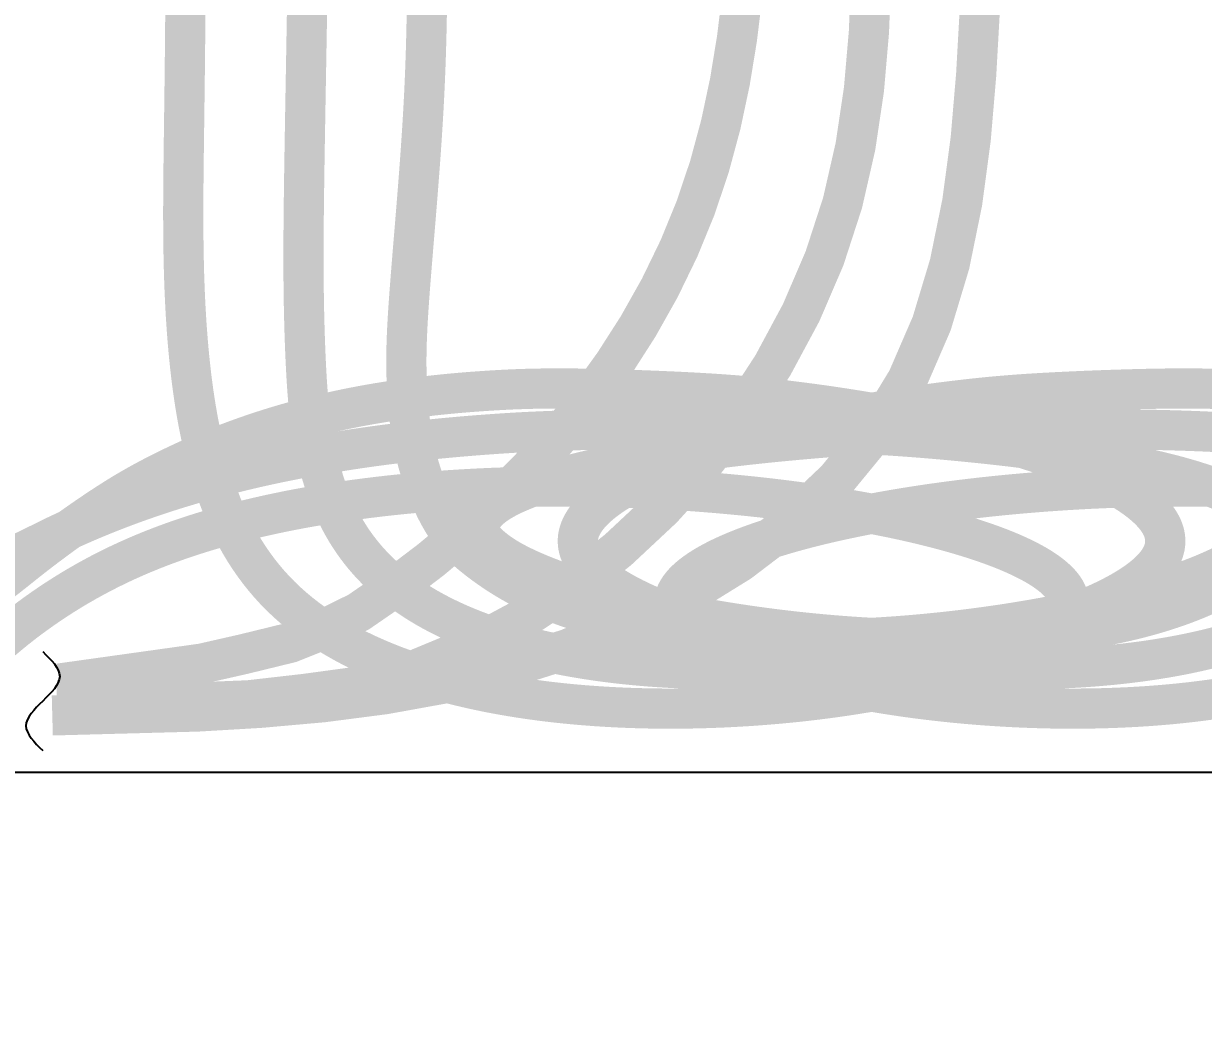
# Model space of a CAD drawing. Header units: feet. Extents: x -689 to 1837, y -511 to 1546.
# Drawn here: x 721.2 to 779.9, y 1277.4 to 1326.8 of the extents above; entities that cross this region are included whole.
import ezdxf
from ezdxf import colors
from ezdxf.entities.mleader import LeaderData, LeaderLine
from ezdxf.math import Vec2, Vec3

# ---------------------------------------------------------------- set-up
doc = ezdxf.new("R2010")
doc.units = ezdxf.units.FT
doc.header["$MEASUREMENT"] = 0
for name, color, linetype in [('CABLE', 2, 'Continuous'), ('EQUIPMENT', 6, 'Continuous'), ('TEXT', 1, 'Continuous')]:
    doc.layers.add(name, color=color, linetype=linetype)
doc.styles.add('NEI-A', font='arial.ttf')

msp = doc.modelspace()

# ---------------------------------------------------------------- linework, layer by layer
at = {"layer": 'CABLE', "const_width": 2}
for points in [[(768.95239, 1330.68142), (768.81334, 1327.49226), (768.63359, 1324.27866), (768.36114, 1321.07424), (767.93937, 1317.91627), (767.31169, 1314.84198), (766.42148, 1311.88863), (765.21216, 1309.09347), (763.62933, 1306.49315), (761.67292, 1304.1098), (759.39906, 1301.95055), (756.86646, 1300.02183), (754.13384, 1298.33007), (751.25991, 1296.88168), (748.30324, 1295.68299), (745.30505, 1294.72837), (742.27375, 1293.98951), (739.21405, 1293.4356), (736.13071, 1293.03581), (733.02844, 1292.75931), (729.91198, 1292.57529), (722.67123, 1292.38073)], [(763.41114, 1329.29518), (763.29827, 1326.40904), (763.05085, 1323.54241), (762.62764, 1320.70286), (761.98739, 1317.89798), (761.09061, 1315.13582), (759.92916, 1312.4327), (758.52173, 1309.81208), (756.88787, 1307.29761), (755.04717, 1304.91296), (753.01917, 1302.6818), (750.82346, 1300.6278), (748.47959, 1298.77463), (746.00712, 1297.14594), (743.42564, 1295.76542), (740.75469, 1294.65671), (738.0123, 1293.82922), (735.22365, 1293.44984), (732.43844, 1293.13227), (729.63454, 1293.02019), (722.88648, 1293.15095)], [(735.35131, 1327.88548), (735.33258, 1326.75349), (735.31438, 1325.69841), (735.29711, 1324.71965), (735.28109, 1323.81506), (735.26632, 1322.97633), (735.25269, 1322.19361), (735.2401, 1321.45704), (735.22846, 1320.75676), (735.21767, 1320.08292), (735.20763, 1319.42566), (735.19823, 1318.77513), (735.18947, 1318.12315), (735.18167, 1317.46822), (735.17525, 1316.81055), (735.17064, 1316.15031), (735.16823, 1315.4877), (735.16846, 1314.82291), (735.17173, 1314.15612), (735.17847, 1313.48752), (735.18901, 1312.81824), (735.20333, 1312.15305), (735.22133, 1311.49771), (735.24292, 1310.85792), (735.268, 1310.23941), (735.29647, 1309.64791), (735.32823, 1309.08914), (735.36319, 1308.56882), (735.40129, 1308.09088), (735.44273, 1307.65195), (735.48773, 1307.24686), (735.53652, 1306.87046), (735.58934, 1306.51758), (735.64642, 1306.18304), (735.70798, 1305.86168), (735.77427, 1305.54835), (735.8455, 1305.23874), (735.92187, 1304.93213), (736.00354, 1304.62866), (736.09069, 1304.32848), (736.18351, 1304.03173), (736.28216, 1303.73856), (736.38682, 1303.44912), (736.49768, 1303.16354), (736.6149, 1302.88198), (736.73865, 1302.60458), (736.86908, 1302.33146), (737.00635, 1302.06276), (737.15063, 1301.79863), (737.30207, 1301.53919), (737.46083, 1301.28458), (737.62707, 1301.03493), (737.80091, 1300.79037), (737.98237, 1300.55094), (738.1714, 1300.31666), (738.36798, 1300.08755), (738.57207, 1299.86365), (738.78365, 1299.64497), (739.00269, 1299.43154), (739.22915, 1299.22339), (739.46298, 1299.02052), (739.70407, 1298.82292), (739.95225, 1298.63053), (740.2074, 1298.44331), (740.46936, 1298.26123), (740.73799, 1298.08423), (741.01313, 1297.91228), (741.29466, 1297.74534), (741.58242, 1297.58335), (741.87626, 1297.42629), (742.17603, 1297.27409), (742.4816, 1297.12673), (742.79282, 1296.98416), (743.10952, 1296.84633), (743.43158, 1296.71321), (743.75884, 1296.58474), (744.09116, 1296.46089), (744.42838, 1296.34161), (744.77037, 1296.22685), (745.11697, 1296.11659), (745.46804, 1296.01076), (745.82343, 1295.90933), (746.18299, 1295.81226), (746.54658, 1295.7195), (746.91405, 1295.631), (747.28525, 1295.54674), (747.66004, 1295.46665), (748.03826, 1295.3907), (748.41978, 1295.31885), (748.80444, 1295.25105), (749.19211, 1295.18726), (749.58262, 1295.12743), (749.97583, 1295.07152), (750.3716, 1295.0195), (750.76979, 1294.9713), (751.17023, 1294.9269), (751.57279, 1294.88625), (751.97732, 1294.84931), (752.38367, 1294.81602), (752.7917, 1294.78636), (753.20126, 1294.76027), (753.61219, 1294.73771), (754.02436, 1294.71864), (754.43762, 1294.70301), (754.85182, 1294.69079), (755.26681, 1294.68193), (755.68244, 1294.67638), (756.09858, 1294.6741), (756.51507, 1294.67505), (756.93176, 1294.67919), (757.34851, 1294.68647), (757.76517, 1294.69685), (758.1816, 1294.71028), (758.59764, 1294.72673), (759.01316, 1294.74615), (759.428, 1294.76849), (759.84201, 1294.79371), (760.25505, 1294.82177), (760.66698, 1294.85263), (761.07764, 1294.88624), (761.48689, 1294.92255), (761.89458, 1294.96154), (762.30057, 1295.00315), (762.7047, 1295.04733), (763.10683, 1295.09405), (763.50682, 1295.14326), (763.90451, 1295.19493), (764.29977, 1295.24899), (764.69243, 1295.30542), (765.08236, 1295.36417), (765.46941, 1295.4252), (765.85344, 1295.48846), (766.23428, 1295.5539), (766.61181, 1295.6215), (766.98586, 1295.69119), (767.3563, 1295.76294), (767.72297, 1295.83671), (768.08574, 1295.91246), (768.44445, 1295.99013), (768.79895, 1296.06969), (769.1491, 1296.15109), (769.49476, 1296.23428), (769.83577, 1296.31924), (770.17198, 1296.40591), (770.50326, 1296.49424), (770.82945, 1296.58421), (771.15041, 1296.67575), (771.46599, 1296.76884), (771.77604, 1296.86342), (772.08042, 1296.95945), (772.37898, 1297.0569), (772.67157, 1297.15571), (772.95804, 1297.25584), (773.23825, 1297.35725), (773.51206, 1297.4599), (773.7793, 1297.56374), (774.03985, 1297.66873), (774.29354, 1297.77482), (774.54024, 1297.88198), (774.7798, 1297.99016), (775.01206, 1298.09931), (775.23689, 1298.2094), (775.45413, 1298.32038), (775.66364, 1298.4322), (775.86527, 1298.54483), (776.05887, 1298.65821), (776.2443, 1298.77232), (776.42142, 1298.88709), (776.59006, 1299.0025), (776.75009, 1299.11849), (776.90137, 1299.23502), (777.04373, 1299.35205), (777.17705, 1299.46954), (777.30119, 1299.58745), (777.41606, 1299.70573), (777.52152, 1299.82435), (777.61748, 1299.94325), (777.7038, 1300.06241), (777.78039, 1300.18178), (777.84712, 1300.30132), (777.90391, 1300.42099), (777.95079, 1300.54076), (777.9878, 1300.66061), (778.01501, 1300.7805), (778.03246, 1300.9004), (778.04021, 1301.02029), (778.03832, 1301.14013), (778.02683, 1301.25991), (778.00581, 1301.37959), (777.97536, 1301.49914), (777.93558, 1301.61855), (777.88659, 1301.73778), (777.82849, 1301.85682), (777.76139, 1301.97563), (777.6854, 1302.0942), (777.60062, 1302.2125), (777.50716, 1302.3305), (777.40514, 1302.44819), (777.29465, 1302.56552), (777.17581, 1302.68249), (777.04872, 1302.79907), (776.91349, 1302.91523), (776.77023, 1303.03094), (776.61904, 1303.14619), (776.46005, 1303.26095), (776.29334, 1303.37519), (776.11903, 1303.48889), (775.93723, 1303.60202), (775.74805, 1303.71457), (775.55158, 1303.8265), (775.34795, 1303.93779), (775.13726, 1304.04842), (774.91961, 1304.15836), (774.69512, 1304.26759), (774.46388, 1304.37608), (774.22602, 1304.48381), (773.98164, 1304.59076), (773.73083, 1304.69689), (773.47373, 1304.80219), (773.21042, 1304.90663), (772.94102, 1305.01019), (772.66563, 1305.11283), (772.38437, 1305.21455), (772.09734, 1305.3153), (771.80465, 1305.41507), (771.5064, 1305.51384), (771.20271, 1305.61158), (770.89368, 1305.70825), (770.57942, 1305.80385), (770.26004, 1305.89835), (769.93564, 1305.99171), (769.60634, 1306.08392), (769.27223, 1306.17495), (768.93344, 1306.26478), (768.59006, 1306.35338), (768.2422, 1306.44073), (767.88998, 1306.52681), (767.5335, 1306.61158), (767.17286, 1306.69502), (766.80818, 1306.77712), (766.43956, 1306.85784), (766.06711, 1306.93716), (765.69093, 1307.01506), (765.31115, 1307.09151), (764.92785, 1307.16648), (764.54116, 1307.23996), (764.15118, 1307.31192), (763.75801, 1307.38233), (763.36177, 1307.45117), (762.96256, 1307.51841), (762.56049, 1307.58403), (762.15567, 1307.64801), (761.7482, 1307.71032), (761.3382, 1307.77094), (760.92576, 1307.82983), (760.51101, 1307.88699), (760.09404, 1307.94237), (759.67496, 1307.99597), (759.25389, 1308.04775), (758.83093, 1308.09769), (758.40504, 1308.14578), (757.97061, 1308.19209), (757.52091, 1308.2367), (757.04918, 1308.2797), (756.54866, 1308.32118), (756.01262, 1308.36121), (755.4343, 1308.39989), (754.80695, 1308.43729), (754.12726, 1308.4734), (753.40573, 1308.50777), (752.65626, 1308.53985), (751.89278, 1308.5691), (751.12921, 1308.59496), (750.37947, 1308.61688), (749.65749, 1308.63432), (748.97719, 1308.64672), (748.34904, 1308.65368), (747.76975, 1308.65543), (747.23257, 1308.65233), (746.73077, 1308.64474), (746.2576, 1308.63303), (745.80632, 1308.61757), (745.37019, 1308.59872), (744.94247, 1308.57686), (744.51755, 1308.55229), (744.0944, 1308.52503), (743.67314, 1308.49508), (743.25386, 1308.46241), (742.83667, 1308.42698), (742.42169, 1308.38878), (742.00902, 1308.34779), (741.59877, 1308.30397), (741.19105, 1308.25731), (740.78594, 1308.20778), (740.38354, 1308.15536), (739.98394, 1308.10005), (739.58724, 1308.04181), (739.19352, 1307.98064), (738.80289, 1307.9165), (738.41542, 1307.84939), (738.0312, 1307.77929), (737.65024, 1307.70622), (737.27255, 1307.63018), (736.89811, 1307.55119), (736.52694, 1307.46929), (736.15903, 1307.38447), (735.79438, 1307.29675), (735.43299, 1307.20616), (735.07485, 1307.11272), (734.71994, 1307.01644), (734.36822, 1306.91736), (734.01966, 1306.81552), (733.67422, 1306.71093), (733.33187, 1306.60363), (732.99258, 1306.49365), (732.65631, 1306.38103), (732.32303, 1306.26578), (731.9927, 1306.14794), (731.66529, 1306.02754), (731.34077, 1305.9046), (731.0191, 1305.77917), (730.70024, 1305.65127), (730.38418, 1305.52092), (730.07086, 1305.38816), (729.76025, 1305.25302), (729.45233, 1305.11553), (729.14705, 1304.97571), (728.84439, 1304.83361), (728.54431, 1304.68924), (728.24677, 1304.54264), (727.95175, 1304.39383), (727.6592, 1304.24285), (727.36844, 1304.08924), (727.07621, 1303.93056), (726.77857, 1303.76388), (726.4716, 1303.58628), (726.15137, 1303.39483), (725.81397, 1303.18661), (725.45546, 1302.95869), (725.07192, 1302.70814), (724.66082, 1302.43295), (724.22521, 1302.13468), (723.7695, 1301.81582), (723.29814, 1301.47885), (722.81555, 1301.12625), (722.32617, 1300.7605), (721.83443, 1300.38409), (721.34477, 1299.99949), (720.85759, 1299.6088), (720.35725, 1299.21263), (719.82409, 1298.81118)], [(729.29534, 1328.00502), (729.29216, 1327.59055), (729.28881, 1327.17622), (729.2853, 1326.76204), (729.28161, 1326.348), (729.27774, 1325.93414), (729.27368, 1325.52044), (729.26942, 1325.10692), (729.26495, 1324.69359), (729.26027, 1324.28045), (729.25538, 1323.86752), (729.25029, 1323.45478), (729.24506, 1323.04223), (729.2397, 1322.62986), (729.23426, 1322.21766), (729.22877, 1321.80563), (729.22327, 1321.39375), (729.21779, 1320.98203), (729.21238, 1320.57044), (729.20715, 1320.15895), (729.20223, 1319.74751), (729.19775, 1319.33609), (729.19383, 1318.92463), (729.19061, 1318.5131), (729.18822, 1318.10145), (729.18677, 1317.68964), (729.18641, 1317.27762), (729.18726, 1316.86535), (729.18948, 1316.45278), (729.19319, 1316.03987), (729.19855, 1315.62655), (729.20569, 1315.21279), (729.21475, 1314.79854), (729.22587, 1314.38374), (729.2392, 1313.96837), (729.25488, 1313.55237), (729.27306, 1313.13572), (729.29389, 1312.7184), (729.31752, 1312.30037), (729.3441, 1311.88161), (729.37377, 1311.46208), (729.40668, 1311.04175), (729.443, 1310.62064), (729.48297, 1310.19891), (729.52682, 1309.77676), (729.57481, 1309.35439), (729.62718, 1308.932), (729.68419, 1308.50979), (729.74607, 1308.08797), (729.81309, 1307.66674), (729.8855, 1307.24632), (729.96359, 1306.82704), (730.0477, 1306.40927), (730.13813, 1305.99336), (730.23519, 1305.57966), (730.33921, 1305.16853), (730.4505, 1304.76034), (730.56937, 1304.35543), (730.69614, 1303.95416), (730.83113, 1303.5569), (730.97464, 1303.164), (731.12701, 1302.77582), (731.28854, 1302.39273), (731.45955, 1302.01508), (731.64035, 1301.64323), (731.83127, 1301.27755), (732.0326, 1300.91837), (732.24454, 1300.56597), (732.46728, 1300.22063), (732.70101, 1299.88261), (732.94591, 1299.55217), (733.20217, 1299.22957), (733.46997, 1298.91509), (733.7495, 1298.60898), (734.04088, 1298.31146), (734.34394, 1298.02254), (734.65846, 1297.7422), (734.98421, 1297.47039), (735.32096, 1297.20707), (735.66849, 1296.95222), (736.02656, 1296.70579), (736.39495, 1296.46775), (736.77341, 1296.23805), (737.16165, 1296.01662), (737.55936, 1295.80334), (737.96623, 1295.59814), (738.38195, 1295.4009), (738.80621, 1295.21155), (739.23869, 1295.02997), (739.67909, 1294.85609), (740.12711, 1294.68979), (740.58242, 1294.53099), (741.04472, 1294.37959), (741.5137, 1294.2355), (741.98905, 1294.09861), (742.47045, 1293.96884), (742.95761, 1293.8461), (743.45021, 1293.73027), (743.94793, 1293.62128), (744.45047, 1293.51902), (744.95753, 1293.42339), (745.46878, 1293.33431), (745.98392, 1293.25168), (746.50264, 1293.17541), (747.02463, 1293.10539), (747.54958, 1293.04153), (748.07718, 1292.98374), (748.60711, 1292.93192), (749.13908, 1292.88597), (749.67277, 1292.84581), (750.20786, 1292.81134), (750.74406, 1292.78245), (751.28104, 1292.75906), (751.81851, 1292.74107), (752.35614, 1292.72839), (752.89363, 1292.72091), (753.43068, 1292.71855), (753.96696, 1292.72121), (754.50217, 1292.72879), (755.036, 1292.7412), (755.56815, 1292.75835), (756.09829, 1292.78013), (756.62612, 1292.80645), (757.15133, 1292.83723), (757.67361, 1292.87235), (758.19265, 1292.91173), (758.70814, 1292.95527), (759.21977, 1293.00288), (759.72723, 1293.05446), (760.23021, 1293.10992), (760.7284, 1293.16915), (761.22149, 1293.23207), (761.70918, 1293.29858), (762.19114, 1293.36859), (762.66707, 1293.442), (763.13666, 1293.51871), (763.5996, 1293.59862), (764.05558, 1293.68166), (764.50429, 1293.76771), (764.94543, 1293.85668), (765.37867, 1293.94848), (765.80371, 1294.04301), (766.22025, 1294.14018), (766.62796, 1294.2399), (767.02654, 1294.34206), (767.41569, 1294.44657), (767.79508, 1294.55333), (768.16442, 1294.66226), (768.52339, 1294.77326), (768.87167, 1294.88622), (769.20897, 1295.00106), (769.53497, 1295.11768), (769.84936, 1295.23598), (770.15183, 1295.35587), (770.44207, 1295.47726), (770.71977, 1295.60004), (770.98462, 1295.72413), (771.23632, 1295.84943), (771.47454, 1295.97584), (771.69898, 1296.10326), (771.90934, 1296.23161), (772.1053, 1296.36079), (772.28656, 1296.4907), (772.45292, 1296.62125), (772.60416, 1296.75237), (772.74008, 1296.88395), (772.86048, 1297.01593), (772.96516, 1297.1482), (773.05391, 1297.28068), (773.12654, 1297.4133), (773.18289, 1297.54595), (773.22305, 1297.6786), (773.24719, 1297.81116), (773.25545, 1297.9436), (773.24797, 1298.07585), (773.22492, 1298.20785), (773.18644, 1298.33955), (773.13268, 1298.47089), (773.0638, 1298.60181), (772.98001, 1298.73227), (772.88155, 1298.8622), (772.76863, 1298.99157), (772.64147, 1299.12031), (772.5003, 1299.24839), (772.34534, 1299.37573), (772.17682, 1299.50231), (771.99495, 1299.62805), (771.79997, 1299.75292), (771.59209, 1299.87686), (771.37153, 1299.99982), (771.13853, 1300.12175), (770.89331, 1300.2426), (770.63608, 1300.36231), (770.36707, 1300.48084), (770.08651, 1300.59813), (769.79462, 1300.71414), (769.49161, 1300.82881), (769.17772, 1300.94209), (768.85317, 1301.05393), (768.51818, 1301.16428), (768.17298, 1301.27308), (767.81778, 1301.3803), (767.45281, 1301.48586), (767.0783, 1301.58974), (766.69446, 1301.69186), (766.30153, 1301.79219), (765.89972, 1301.89066), (765.48925, 1301.98724), (765.07036, 1302.08186), (764.64326, 1302.17448), (764.20818, 1302.26505), (763.76534, 1302.35351), (763.31496, 1302.43982), (762.85727, 1302.52391), (762.39249, 1302.60575), (761.92085, 1302.68528), (761.44256, 1302.76245), (760.95785, 1302.8372), (760.46695, 1302.9095), (759.97007, 1302.97927), (759.46744, 1303.04648), (758.95929, 1303.11108), (758.44583, 1303.17301), (757.9273, 1303.23221), (757.4039, 1303.28865), (756.87588, 1303.34227), (756.34344, 1303.39301), (755.80682, 1303.44083), (755.26624, 1303.48567), (754.72191, 1303.52749), (754.17407, 1303.56623), (753.62293, 1303.60184), (753.06873, 1303.63427), (752.51167, 1303.66348), (751.952, 1303.6894), (751.38992, 1303.71198), (750.82567, 1303.73118), (750.25946, 1303.74695), (749.69153, 1303.75923), (749.12208, 1303.76797), (748.55136, 1303.77313), (747.97957, 1303.77464), (747.40695, 1303.77246), (746.83371, 1303.76654), (746.26008, 1303.75683), (745.68628, 1303.74327), (745.11254, 1303.72581), (744.53908, 1303.70441), (743.96612, 1303.67901), (743.39389, 1303.64956), (742.82261, 1303.61601), (742.2525, 1303.57831), (741.68379, 1303.53641), (741.11669, 1303.49025), (740.55144, 1303.43978), (739.98826, 1303.38496), (739.42736, 1303.32574), (738.86898, 1303.26205), (738.31333, 1303.19385), (737.76064, 1303.1211), (737.21113, 1303.04373), (736.66503, 1302.96169), (736.12256, 1302.87495), (735.58394, 1302.78344), (735.04939, 1302.68711), (734.51915, 1302.58591), (733.99342, 1302.47979), (733.47245, 1302.36871), (732.95644, 1302.2526), (732.44562, 1302.13142), (731.94022, 1302.00511), (731.44045, 1301.87363), (730.94655, 1301.73693), (730.45873, 1301.59495), (729.97721, 1301.44764), (729.50214, 1301.295), (729.03365, 1301.13699), (728.5719, 1300.97362), (728.11701, 1300.80486), (727.66913, 1300.63069), (727.2284, 1300.45112), (726.79496, 1300.26611), (726.3689, 1300.07569), (725.95015, 1299.87992), (725.53859, 1299.67891), (725.13409, 1299.47276), (724.73653, 1299.26157), (724.3458, 1299.04544), (723.96176, 1298.82448), (723.58431, 1298.59879), (723.21344, 1298.36857), (722.84969, 1298.13444), (722.49373, 1297.89715), (722.14621, 1297.65741), (721.8078, 1297.41597), (721.47916, 1297.17355), (721.16095, 1296.93088), (720.85385, 1296.68869), (720.558, 1296.44782), (720.27152, 1296.20944), (719.99204, 1295.97484)], [(757.00068, 1328.25947), (756.73531, 1326.08298), (756.38308, 1323.92808), (755.93097, 1321.80007), (755.36601, 1319.70424), (754.67518, 1317.64588), (753.84964, 1315.6301), (752.8943, 1313.66139), (751.81692, 1311.74412), (750.62529, 1309.88265), (749.32717, 1308.08133), (747.93033, 1306.34455), (746.44255, 1304.67665), (744.8716, 1303.08201), (743.22525, 1301.56499), (741.51127, 1300.12994), (739.73744, 1298.78124), (737.91152, 1297.52325), (736.16466, 1296.66009), (734.51088, 1295.99901), (732.19558, 1295.43238), (730.11654, 1294.96018), (723.0289, 1293.96856)], [(741.31036, 1327.83576), (741.30039, 1327.19171), (741.28755, 1326.54483), (741.27159, 1325.89485), (741.25228, 1325.24148), (741.22934, 1324.58445), (741.20253, 1323.92349), (741.1716, 1323.2583), (741.13639, 1322.58869), (741.09718, 1321.91478), (741.05432, 1321.23675), (741.00818, 1320.5548), (740.95914, 1319.86913), (740.90756, 1319.17992), (740.85381, 1318.48737), (740.79825, 1317.79168), (740.74136, 1317.094), (740.68405, 1316.39943), (740.62735, 1315.71404), (740.57227, 1315.04389), (740.51985, 1314.39505), (740.47109, 1313.77358), (740.42702, 1313.18555), (740.38867, 1312.63702), (740.35683, 1312.13215), (740.33135, 1311.66742), (740.3119, 1311.23743), (740.2981, 1310.83675), (740.2896, 1310.45995), (740.28604, 1310.10163), (740.28706, 1309.75635), (740.29229, 1309.41871), (740.30148, 1309.0842), (740.31471, 1308.75203), (740.33217, 1308.42232), (740.35404, 1308.09521), (740.38051, 1307.77083), (740.41175, 1307.4493), (740.44796, 1307.13075), (740.48931, 1306.81532), (740.53598, 1306.50312), (740.58818, 1306.19429), (740.64606, 1305.88896), (740.70983, 1305.58725), (740.77966, 1305.2893), (740.85574, 1304.99523), (740.93824, 1304.70518), (741.02736, 1304.41926), (741.12302, 1304.13789), (741.22406, 1303.86259), (741.32908, 1303.59513), (741.43667, 1303.33731), (741.54542, 1303.09093), (741.65393, 1302.85776), (741.76078, 1302.63961), (741.86457, 1302.43826), (741.96426, 1302.25484), (742.06031, 1302.08788), (742.15354, 1301.9352), (742.24478, 1301.79467), (742.33486, 1301.66414), (742.42461, 1301.54146), (742.51486, 1301.42449), (742.60643, 1301.31106), (742.70036, 1301.19917), (742.7985, 1301.08735), (742.90289, 1300.97425), (743.01559, 1300.85856), (743.13865, 1300.73891), (743.27412, 1300.614), (743.42404, 1300.48246), (743.59048, 1300.34297), (743.7749, 1300.19472), (743.97642, 1300.03897), (744.19357, 1299.87753), (744.42489, 1299.71219), (744.66892, 1299.54473), (744.92419, 1299.37697), (745.18924, 1299.2107), (745.4626, 1299.0477), (745.74303, 1298.88947), (746.03016, 1298.73627), (746.32382, 1298.58804), (746.62386, 1298.44474), (746.93012, 1298.30632), (747.24245, 1298.17272), (747.56069, 1298.0439), (747.88468, 1297.9198), (748.21426, 1297.80039), (748.54928, 1297.6856), (748.88959, 1297.57538), (749.23502, 1297.4697), (749.58541, 1297.36849), (749.94062, 1297.27171), (750.30048, 1297.1793), (750.66484, 1297.09123), (751.03353, 1297.00743), (751.40641, 1296.92786), (751.78332, 1296.85247), (752.16409, 1296.7812), (752.54858, 1296.71402), (752.93662, 1296.65086), (753.32806, 1296.59168), (753.72275, 1296.53643), (754.12051, 1296.48506), (754.52121, 1296.43752), (754.92468, 1296.39375), (755.33076, 1296.35372), (755.73929, 1296.31736), (756.15013, 1296.28464), (756.56311, 1296.25549), (756.97808, 1296.22988), (757.39488, 1296.20774), (757.81335, 1296.18904), (758.23334, 1296.17371), (758.65468, 1296.16172), (759.07723, 1296.153), (759.50082, 1296.14752), (759.9253, 1296.14521), (760.35051, 1296.14604), (760.7763, 1296.14995), (761.2025, 1296.15688), (761.62897, 1296.1668), (762.05554, 1296.17966), (762.48205, 1296.19539), (762.90836, 1296.21395), (763.33429, 1296.2353), (763.75971, 1296.25937), (764.18444, 1296.28613), (764.60834, 1296.31552), (765.03124, 1296.3475), (765.45299, 1296.382), (765.87343, 1296.41899), (766.29241, 1296.45841), (766.70977, 1296.50021), (767.12534, 1296.54435), (767.53898, 1296.59077), (767.95053, 1296.63942), (768.35983, 1296.69025), (768.76672, 1296.74322), (769.17105, 1296.79827), (769.57266, 1296.85536), (769.97139, 1296.91443), (770.36709, 1296.97543), (770.75959, 1297.03832), (771.14875, 1297.10304), (771.5344, 1297.16954), (771.9164, 1297.23778), (772.29457, 1297.3077), (772.66877, 1297.37926), (773.03883, 1297.4524), (773.40461, 1297.52708), (773.76594, 1297.60324), (774.12267, 1297.68084), (774.47463, 1297.75982), (774.82169, 1297.84014), (775.16366, 1297.92174), (775.50041, 1298.00458), (775.83177, 1298.0886), (776.15758, 1298.17376), (776.4777, 1298.26001), (776.79195, 1298.34729), (777.10019, 1298.43556), (777.40226, 1298.52476), (777.698, 1298.61485), (777.98725, 1298.70578), (778.26987, 1298.7975), (778.54568, 1298.88995), (778.81453, 1298.98308), (779.07628, 1299.07686), (779.33075, 1299.17122), (779.57779, 1299.26612), (779.81725, 1299.36151), (780.04897, 1299.45733), (780.2728, 1299.55354), (780.48857, 1299.65009), (780.69612, 1299.74693), (780.89531, 1299.84401), (781.08597, 1299.94127)], [(781.03319, 1295.90933), (780.67363, 1295.81226), (780.31004, 1295.7195), (779.94257, 1295.631), (779.57137, 1295.54674), (779.19658, 1295.46665), (778.81835, 1295.3907), (778.43684, 1295.31885), (778.05217, 1295.25105), (777.66451, 1295.18726), (777.274, 1295.12743), (776.88079, 1295.07152), (776.48501, 1295.0195), (776.08683, 1294.9713), (775.68639, 1294.9269), (775.28383, 1294.88625), (774.8793, 1294.84931), (774.47294, 1294.81602), (774.06492, 1294.78636), (773.65536, 1294.76027), (773.24443, 1294.73771), (772.83226, 1294.71864), (772.419, 1294.70301), (772.0048, 1294.69079), (771.58981, 1294.68193), (771.17417, 1294.67638), (770.75804, 1294.6741), (770.34155, 1294.67505), (769.92486, 1294.67919), (769.50811, 1294.68647), (769.09144, 1294.69685), (768.67502, 1294.71028), (768.25897, 1294.72673), (767.84346, 1294.74615), (767.42862, 1294.76849), (767.01461, 1294.79371), (766.60156, 1294.82177), (766.18964, 1294.85263), (765.77898, 1294.88624), (765.36973, 1294.92255), (764.96204, 1294.96154), (764.55605, 1295.00315), (764.15192, 1295.04733), (763.74978, 1295.09405), (763.3498, 1295.14326), (762.9521, 1295.19493), (762.55685, 1295.24899), (762.16419, 1295.30542), (761.77425, 1295.36417), (761.3872, 1295.4252), (761.00318, 1295.48846), (760.62234, 1295.5539), (760.24481, 1295.6215), (759.87076, 1295.69119), (759.50032, 1295.76294), (759.13364, 1295.83671), (758.77088, 1295.91246), (758.41217, 1295.99013), (758.05767, 1296.06969), (757.70751, 1296.15109), (757.36186, 1296.23428), (757.02085, 1296.31924), (756.68463, 1296.40591), (756.35336, 1296.49424), (756.02716, 1296.58421), (755.70621, 1296.67575), (755.39063, 1296.76884), (755.08057, 1296.86342), (754.7762, 1296.95945), (754.47764, 1297.0569), (754.18505, 1297.15571), (753.89858, 1297.25584), (753.61836, 1297.35725), (753.34456, 1297.4599), (753.07731, 1297.56374), (752.81677, 1297.66873), (752.56307, 1297.77482), (752.31638, 1297.88198), (752.07682, 1297.99016), (751.84456, 1298.09931), (751.61973, 1298.2094), (751.40249, 1298.32038), (751.19298, 1298.4322), (750.99135, 1298.54483), (750.79775, 1298.65821), (750.61231, 1298.77232), (750.4352, 1298.88709), (750.26656, 1299.0025), (750.10652, 1299.11849), (749.95525, 1299.23502), (749.81289, 1299.35205), (749.67957, 1299.46954), (749.55542, 1299.58745), (749.44056, 1299.70573), (749.3351, 1299.82435), (749.23914, 1299.94325), (749.15281, 1300.06241), (749.07623, 1300.18178), (749.00949, 1300.30132), (748.9527, 1300.42099), (748.90583, 1300.54076), (748.86881, 1300.66061), (748.84161, 1300.7805), (748.82416, 1300.9004), (748.81641, 1301.02029), (748.8183, 1301.14013), (748.82979, 1301.25991), (748.85081, 1301.37959), (748.88126, 1301.49914), (748.92104, 1301.61855), (748.97003, 1301.73778), (749.02813, 1301.85682), (749.09523, 1301.97563), (749.17122, 1302.0942), (749.256, 1302.2125), (749.34945, 1302.3305), (749.45148, 1302.44819), (749.56197, 1302.56552), (749.68081, 1302.68249), (749.8079, 1302.79907), (749.94313, 1302.91523), (750.08639, 1303.03094), (750.23757, 1303.14619), (750.39657, 1303.26095), (750.56328, 1303.37519), (750.73759, 1303.48889), (750.91939, 1303.60202), (751.10857, 1303.71457), (751.30504, 1303.8265), (751.50867, 1303.93779), (751.71936, 1304.04842), (751.93701, 1304.15836), (752.1615, 1304.26759), (752.39273, 1304.37608), (752.6306, 1304.48381), (752.87498, 1304.59076), (753.12578, 1304.69689), (753.38289, 1304.80219), (753.6462, 1304.90663), (753.9156, 1305.01019), (754.19099, 1305.11283), (754.47225, 1305.21455), (754.75928, 1305.3153), (755.05197, 1305.41507), (755.35022, 1305.51384), (755.65391, 1305.61158), (755.96294, 1305.70825), (756.2772, 1305.80385), (756.59658, 1305.89835), (756.92098, 1305.99171), (757.25028, 1306.08392), (757.58439, 1306.17495), (757.92318, 1306.26478), (758.26656, 1306.35338), (758.61441, 1306.44073), (758.96664, 1306.52681), (759.32312, 1306.61158), (759.68376, 1306.69502), (760.04844, 1306.77712), (760.41706, 1306.85784), (760.78951, 1306.93716), (761.16568, 1307.01506), (761.54547, 1307.09151), (761.92876, 1307.16648), (762.31546, 1307.23996), (762.70544, 1307.31192), (763.0986, 1307.38233), (763.49485, 1307.45117), (763.89406, 1307.51841), (764.29613, 1307.58403), (764.70095, 1307.64801), (765.10842, 1307.71032), (765.51842, 1307.77094), (765.93085, 1307.82983), (766.34561, 1307.88699), (766.76258, 1307.94237), (767.18165, 1307.99597), (767.60273, 1308.04775), (768.02569, 1308.09769), (768.45158, 1308.14578), (768.886, 1308.19209), (769.33571, 1308.2367), (769.80744, 1308.2797), (770.30796, 1308.32118), (770.844, 1308.36121), (771.42232, 1308.39989), (772.04967, 1308.43729), (772.72935, 1308.4734), (773.45089, 1308.50777), (774.20036, 1308.53985), (774.96384, 1308.5691), (775.72741, 1308.59496), (776.47715, 1308.61688), (777.19913, 1308.63432), (777.87943, 1308.64672), (778.50758, 1308.65368), (779.08687, 1308.65543), (779.62404, 1308.65233), (780.12584, 1308.64474), (780.59901, 1308.63303), (781.05029, 1308.61757)], [(781.0335, 1303.47762), (780.84962, 1303.5561), (780.65796, 1303.63383), (780.45863, 1303.7108), (780.25175, 1303.78699), (780.03742, 1303.8624), (779.81576, 1303.93702), (779.58687, 1304.01084), (779.35088, 1304.08386), (779.10789, 1304.15605), (778.85802, 1304.22743), (778.60137, 1304.29797), (778.33806, 1304.36767), (778.0682, 1304.43651), (777.79191, 1304.5045), (777.50929, 1304.57162), (777.22046, 1304.63786), (776.92552, 1304.70322), (776.6246, 1304.76768), (776.3178, 1304.83124), (776.00524, 1304.89389), (775.68702, 1304.95562), (775.36326, 1305.01643), (775.03407, 1305.07629), (774.69956, 1305.13521), (774.35985, 1305.19317), (774.01504, 1305.25018), (773.66525, 1305.30621), (773.3106, 1305.36125), (772.95118, 1305.41532), (772.58712, 1305.46838), (772.21853, 1305.52044), (771.84551, 1305.57148), (771.46819, 1305.6215), (771.08667, 1305.67048), (770.70106, 1305.71843), (770.31148, 1305.76533), (769.91803, 1305.81116), (769.52084, 1305.85594), (769.12001, 1305.89963), (768.71565, 1305.94225), (768.30788, 1305.98377), (767.8968, 1306.02419), (767.48254, 1306.0635), (767.0652, 1306.10169), (766.64489, 1306.13875), (766.22173, 1306.17468), (765.79463, 1306.20949), (765.35775, 1306.24332), (764.90404, 1306.27632), (764.42646, 1306.30867), (763.91797, 1306.3405), (763.37152, 1306.372), (762.78008, 1306.40331), (762.13659, 1306.4346), (761.43642, 1306.46589), (760.68453, 1306.49662), (759.88826, 1306.52611), (759.05499, 1306.55365), (758.19207, 1306.57856), (757.30685, 1306.60014), (756.4067, 1306.6177), (755.49896, 1306.63055), (754.59102, 1306.63819), (753.69027, 1306.64092), (752.8041, 1306.63921), (751.93994, 1306.63357), (751.10517, 1306.62448), (750.30722, 1306.61243), (749.55349, 1306.59792), (748.85138, 1306.58142), (748.20588, 1306.56335), (747.61236, 1306.54378), (747.06375, 1306.52271), (746.55299, 1306.50012), (746.07302, 1306.47601), (745.61679, 1306.45037), (745.17723, 1306.42319), (744.7473, 1306.39446), (744.3211, 1306.36418), (743.89748, 1306.33233), (743.47647, 1306.29892), (743.0581, 1306.26394), (742.64237, 1306.22738), (742.22933, 1306.18924), (741.81898, 1306.14951), (741.41136, 1306.1082), (741.00649, 1306.06528), (740.60435, 1306.02077), (740.20492, 1305.97465), (739.80819, 1305.92693), (739.41415, 1305.87759), (739.02278, 1305.82664), (738.63405, 1305.77408), (738.24796, 1305.71989), (737.86449, 1305.66408), (737.48361, 1305.60664), (737.10532, 1305.54757), (736.7296, 1305.48687), (736.35643, 1305.42453), (735.98579, 1305.36055), (735.61766, 1305.29492), (735.25204, 1305.22764), (734.8889, 1305.15871), (734.52822, 1305.08813), (734.16999, 1305.01589), (733.8142, 1304.94198), (733.46082, 1304.86641), (733.10983, 1304.78917), (732.76123, 1304.71026), (732.415, 1304.62967), (732.07111, 1304.54741), (731.72955, 1304.46346), (731.39031, 1304.37782), (731.05336, 1304.2905), (730.7187, 1304.20148), (730.3863, 1304.11076), (730.05614, 1304.01835), (729.72822, 1303.92423), (729.4025, 1303.8284), (729.07899, 1303.73087), (728.75765, 1303.63162), (728.43848, 1303.53065), (728.12145, 1303.42796), (727.80655, 1303.32355), (727.49376, 1303.21741), (727.18306, 1303.10954), (726.87445, 1302.99993), (726.56789, 1302.88859), (726.26338, 1302.77551), (725.9609, 1302.66068), (725.66043, 1302.5441), (725.36195, 1302.42577), (725.06545, 1302.30568), (724.77091, 1302.18384), (724.47832, 1302.06023), (724.18765, 1301.93486), (723.89889, 1301.80772), (723.61202, 1301.67881), (723.32703, 1301.54812), (723.0439, 1301.41565), (722.76261, 1301.2814), (722.48314, 1301.14537), (722.20457, 1301.00743), (721.9223, 1300.86702), (721.63081, 1300.72346), (721.3246, 1300.57607), (720.99815, 1300.42417), (720.64596, 1300.26708), (720.26252, 1300.10412), (719.84231, 1299.93461)], [(781.11359, 1298.88947), (780.82646, 1298.73627), (780.5328, 1298.58804), (780.23276, 1298.44474), (779.9265, 1298.30632), (779.61417, 1298.17272), (779.29593, 1298.0439), (778.97194, 1297.9198), (778.64236, 1297.80039), (778.30733, 1297.6856), (777.96703, 1297.57538), (777.6216, 1297.4697), (777.27121, 1297.36849), (776.916, 1297.27171), (776.55614, 1297.1793), (776.19178, 1297.09123), (775.82309, 1297.00743), (775.45021, 1296.92786), (775.0733, 1296.85247), (774.69253, 1296.7812), (774.30804, 1296.71402), (773.92, 1296.65086), (773.52855, 1296.59168), (773.13387, 1296.53643), (772.7361, 1296.48506), (772.33541, 1296.43752), (771.93194, 1296.39375), (771.52586, 1296.35372), (771.11732, 1296.31736), (770.70649, 1296.28464), (770.2935, 1296.25549), (769.87854, 1296.22988), (769.46174, 1296.20774), (769.04327, 1296.18904), (768.62328, 1296.17371), (768.20194, 1296.16172), (767.77939, 1296.153), (767.3558, 1296.14752), (766.93132, 1296.14521), (766.50611, 1296.14604), (766.08032, 1296.14995), (765.65412, 1296.15688), (765.22765, 1296.1668), (764.80108, 1296.17966), (764.37457, 1296.19539), (763.94826, 1296.21395), (763.52232, 1296.2353), (763.09691, 1296.25937), (762.67217, 1296.28613), (762.24828, 1296.31552), (761.82538, 1296.3475), (761.40363, 1296.382), (760.98318, 1296.41899), (760.56421, 1296.45841), (760.14685, 1296.50021), (759.73127, 1296.54435), (759.31763, 1296.59077), (758.90609, 1296.63942), (758.49679, 1296.69025), (758.0899, 1296.74322), (757.68557, 1296.79827), (757.28396, 1296.85536), (756.88523, 1296.91443), (756.48953, 1296.97543), (756.09703, 1297.03832), (755.70787, 1297.10304), (755.32221, 1297.16954), (754.94022, 1297.23778), (754.56205, 1297.3077), (754.18785, 1297.37926), (753.81779, 1297.4524), (753.45201, 1297.52708), (753.09068, 1297.60324), (752.73395, 1297.68084), (752.38198, 1297.75982), (752.03493, 1297.84014), (751.69296, 1297.92174), (751.35621, 1298.00458), (751.02485, 1298.0886), (750.69904, 1298.17376), (750.37892, 1298.26001), (750.06467, 1298.34729), (749.75643, 1298.43556), (749.45436, 1298.52476), (749.15862, 1298.61485), (748.86936, 1298.70578), (748.58675, 1298.7975), (748.31094, 1298.88995), (748.04208, 1298.98308), (747.78034, 1299.07686), (747.52587, 1299.17122), (747.27883, 1299.26612), (747.03936, 1299.36151), (746.80764, 1299.45733), (746.58382, 1299.55354), (746.36805, 1299.65009), (746.1605, 1299.74693), (745.96131, 1299.84401), (745.77064, 1299.94127), (745.58866, 1300.03867), (745.41552, 1300.13616), (745.25138, 1300.23369), (745.09638, 1300.33121), (744.9507, 1300.42867), (744.81448, 1300.5259), (744.68783, 1300.62225), (744.57087, 1300.71696), (744.46371, 1300.80927), (744.36646, 1300.89842), (744.27922, 1300.98363), (744.20212, 1301.06415), (744.13526, 1301.13922), (744.07857, 1301.20831), (744.03126, 1301.27195), (743.99236, 1301.33089), (743.9609, 1301.38588), (743.93591, 1301.43769), (743.91643, 1301.48709), (743.90147, 1301.53482), (743.89007, 1301.58166), (743.88152, 1301.62834), (743.87615, 1301.67556), (743.87458, 1301.72401), (743.87738, 1301.77436), (743.88516, 1301.82729), (743.89852, 1301.88349), (743.91806, 1301.94364), (743.94437, 1302.00841), (743.97798, 1302.07825), (744.01917, 1302.15265), (744.06814, 1302.23087), (744.1251, 1302.31216), (744.19025, 1302.39577), (744.2638, 1302.48096), (744.34594, 1302.56698), (744.4369, 1302.65309), (744.53681, 1302.73866), (744.64563, 1302.82356), (744.76323, 1302.90778), (744.88951, 1302.99131), (745.02435, 1303.07415), (745.16765, 1303.15629), (745.31928, 1303.23771), (745.47915, 1303.31841), (745.64713, 1303.39838), (745.82312, 1303.47762), (746.007, 1303.5561), (746.19866, 1303.63383), (746.39798, 1303.7108), (746.60487, 1303.78699), (746.8192, 1303.8624), (747.04086, 1303.93702), (747.26974, 1304.01084), (747.50574, 1304.08386), (747.74873, 1304.15605), (747.9986, 1304.22743), (748.25525, 1304.29797), (748.51856, 1304.36767), (748.78841, 1304.43651), (749.06471, 1304.5045), (749.34733, 1304.57162), (749.63616, 1304.63786), (749.93109, 1304.70322), (750.23202, 1304.76768), (750.53882, 1304.83124), (750.85138, 1304.89389), (751.1696, 1304.95562), (751.49336, 1305.01643), (751.82255, 1305.07629), (752.15706, 1305.13521), (752.49677, 1305.19317), (752.84158, 1305.25018), (753.19136, 1305.30621), (753.54602, 1305.36125), (753.90543, 1305.41532), (754.26949, 1305.46838), (754.63809, 1305.52044), (755.0111, 1305.57148), (755.38843, 1305.6215), (755.76995, 1305.67048), (756.15556, 1305.71843), (756.54514, 1305.76533), (756.93859, 1305.81116), (757.33578, 1305.85594), (757.73661, 1305.89963), (758.14097, 1305.94225), (758.54874, 1305.98377), (758.95981, 1306.02419), (759.37408, 1306.0635), (759.79142, 1306.10169), (760.21173, 1306.13875), (760.63489, 1306.17468), (761.06199, 1306.20949), (761.49887, 1306.24332), (761.95258, 1306.27632), (762.43016, 1306.30867), (762.93865, 1306.3405), (763.48509, 1306.372), (764.07654, 1306.40331), (764.72003, 1306.4346), (765.4202, 1306.46589), (766.17209, 1306.49662), (766.96835, 1306.52611), (767.80163, 1306.55365), (768.66455, 1306.57856), (769.54977, 1306.60014), (770.44992, 1306.6177), (771.35765, 1306.63055), (772.2656, 1306.63819), (773.16635, 1306.64092), (774.05252, 1306.63921), (774.91668, 1306.63357), (775.75144, 1306.62448), (776.54939, 1306.61243), (777.30313, 1306.59792), (778.00524, 1306.58142), (778.65073, 1306.56335), (779.24426, 1306.54378), (779.79287, 1306.52271), (780.30363, 1306.50012), (780.7836, 1306.47601), (781.23983, 1306.45037)], [(781.38784, 1293.33431), (780.8727, 1293.25168), (780.35398, 1293.17541), (779.83199, 1293.10539), (779.30704, 1293.04153), (778.77944, 1292.98374), (778.2495, 1292.93192), (777.71754, 1292.88597), (777.18385, 1292.84581), (776.64876, 1292.81134), (776.11256, 1292.78245), (775.57558, 1292.75906), (775.03811, 1292.74107), (774.50048, 1292.72839), (773.96298, 1292.72091), (773.42594, 1292.71855), (772.88966, 1292.72121), (772.35445, 1292.72879), (771.82061, 1292.7412), (771.28847, 1292.75835), (770.75833, 1292.78013), (770.2305, 1292.80645), (769.70529, 1292.83723), (769.18301, 1292.87235), (768.66397, 1292.91173), (768.14848, 1292.95527), (767.63685, 1293.00288), (767.12939, 1293.05446), (766.6264, 1293.10992), (766.12821, 1293.16915), (765.63512, 1293.23207), (765.14744, 1293.29858), (764.66548, 1293.36859), (764.18955, 1293.442), (763.71996, 1293.51871), (763.25702, 1293.59862), (762.80104, 1293.68166), (762.35232, 1293.76771), (761.91119, 1293.85668), (761.47795, 1293.94848), (761.05291, 1294.04301), (760.63637, 1294.14018), (760.22866, 1294.2399), (759.83007, 1294.34206), (759.44093, 1294.44657), (759.06153, 1294.55333), (758.6922, 1294.66226), (758.33323, 1294.77326), (757.98494, 1294.88622), (757.64765, 1295.00106), (757.32165, 1295.11768), (757.00726, 1295.23598), (756.70479, 1295.35587), (756.41455, 1295.47726), (756.13685, 1295.60004), (755.872, 1295.72413), (755.6203, 1295.84943), (755.38208, 1295.97584), (755.15763, 1296.10326), (754.94728, 1296.23161), (754.75132, 1296.36079), (754.57005, 1296.4907), (754.4037, 1296.62125), (754.25246, 1296.75237), (754.11654, 1296.88395), (753.99614, 1297.01593), (753.89146, 1297.1482), (753.8027, 1297.28068), (753.73008, 1297.4133), (753.67373, 1297.54595), (753.63356, 1297.6786), (753.60943, 1297.81116), (753.60117, 1297.9436), (753.60864, 1298.07585), (753.6317, 1298.20785), (753.67018, 1298.33955), (753.72394, 1298.47089), (753.79282, 1298.60181), (753.8766, 1298.73227), (753.97507, 1298.8622), (754.08799, 1298.99157), (754.21515, 1299.12031), (754.35632, 1299.24839), (754.51128, 1299.37573), (754.6798, 1299.50231), (754.86167, 1299.62805), (755.05665, 1299.75292), (755.26453, 1299.87686), (755.48508, 1299.99982), (755.71808, 1300.12175), (755.96331, 1300.2426), (756.22054, 1300.36231), (756.48955, 1300.48084), (756.77011, 1300.59813), (757.062, 1300.71414), (757.36501, 1300.82881), (757.67889, 1300.94209), (758.00345, 1301.05393), (758.33844, 1301.16428), (758.68364, 1301.27308), (759.03884, 1301.3803), (759.40381, 1301.48586), (759.77832, 1301.58974), (760.16216, 1301.69186), (760.55509, 1301.79219), (760.9569, 1301.89066), (761.36737, 1301.98724), (761.78626, 1302.08186), (762.21336, 1302.17448), (762.64844, 1302.26505), (763.09128, 1302.35351), (763.54166, 1302.43982), (763.99935, 1302.52391), (764.46413, 1302.60575), (764.93577, 1302.68528), (765.41406, 1302.76245), (765.89877, 1302.8372), (766.38967, 1302.9095), (766.88655, 1302.97927), (767.38918, 1303.04648), (767.89733, 1303.11108), (768.41079, 1303.17301), (768.92932, 1303.23221), (769.45271, 1303.28865), (769.98074, 1303.34227), (770.51318, 1303.39301), (771.0498, 1303.44083), (771.59038, 1303.48567), (772.13471, 1303.52749), (772.68255, 1303.56623), (773.23369, 1303.60184), (773.78789, 1303.63427), (774.34494, 1303.66348), (774.90462, 1303.6894), (775.46669, 1303.71198), (776.03095, 1303.73118), (776.59715, 1303.74695), (777.16509, 1303.75923), (777.73453, 1303.76797), (778.30526, 1303.77313), (778.87705, 1303.77464), (779.44967, 1303.77246), (780.02291, 1303.76654), (780.59654, 1303.75683), (781.17034, 1303.74327)]]:
    msp.add_lwpolyline(points, dxfattribs=at)
at = {"layer": 'CABLE', "ltscale": 0.5}
msp.add_spline([(722.19813, 1295.55634), (723.03864, 1294.32525), (722.19813, 1293.09417), (721.35762, 1291.86308), (722.19813, 1290.632)], degree=3, dxfattribs=at)
at = {"layer": 'EQUIPMENT'}
msp.add_line((694.61406, 1289.55918), (838.36406, 1289.55918), dxfattribs=at)

# ---------------------------------------------------------------- leaders
at = {"layer": 'TEXT'}
ml = msp.add_multileader_mtext('Standard', dxfattribs=at)
ml.set_content('{\\H1.08333x;2 POS. 35kV 600 A,P JUNCTION INSERT SEE DETAIL 1.}', color=256, style='NEI-A')
ml.set_leader_properties()
ml.build(insert=Vec2(0, 0))
ml.multileader.update_dxf_attribs({"dogleg_length": 0.0625, "arrow_head_size": 2.5, "scale": 20})
ctx = ml.context
ctx.base_point, ctx.scale, ctx.char_height, ctx.arrow_head_size, ctx.landing_gap_size, ctx.plane_origin = Vec3(125.03226, 1263.11274), 20, 2, 2.5, 1.5, Vec3(80.91053, 1283.44209)
notes = []
notes.append((ctx, [(0, (1, 1, 0), (123.78226, 1263.11274), (1, 0), 1.25, [(0, [(100.17621, 1315.6458)], 0, [])])]))
ctx.mtext.insert, ctx.mtext.width, ctx.mtext.line_spacing_factor, ctx.mtext.flow_direction = Vec3(126.53226, 1264.13122), 32.8297529, 0.9, 5
for ctx, leaders in notes:
    for number, flags, end, landing, length, lines in leaders:
        leader = LeaderData()
        leader.index, (leader.has_last_leader_line, leader.has_dogleg_vector, leader.attachment_direction) = number, flags
        leader.last_leader_point, leader.dogleg_vector, leader.dogleg_length = Vec3(end), Vec3(landing), length
        for number, points, colour, breaks in lines:
            line = LeaderLine()
            line.index, line.vertices, line.color, line.breaks = number, Vec3.list(points), colors.encode_raw_color(colour), breaks
            leader.lines.append(line)
        ctx.leaders.append(leader)

doc.saveas('drawing.dxf')
